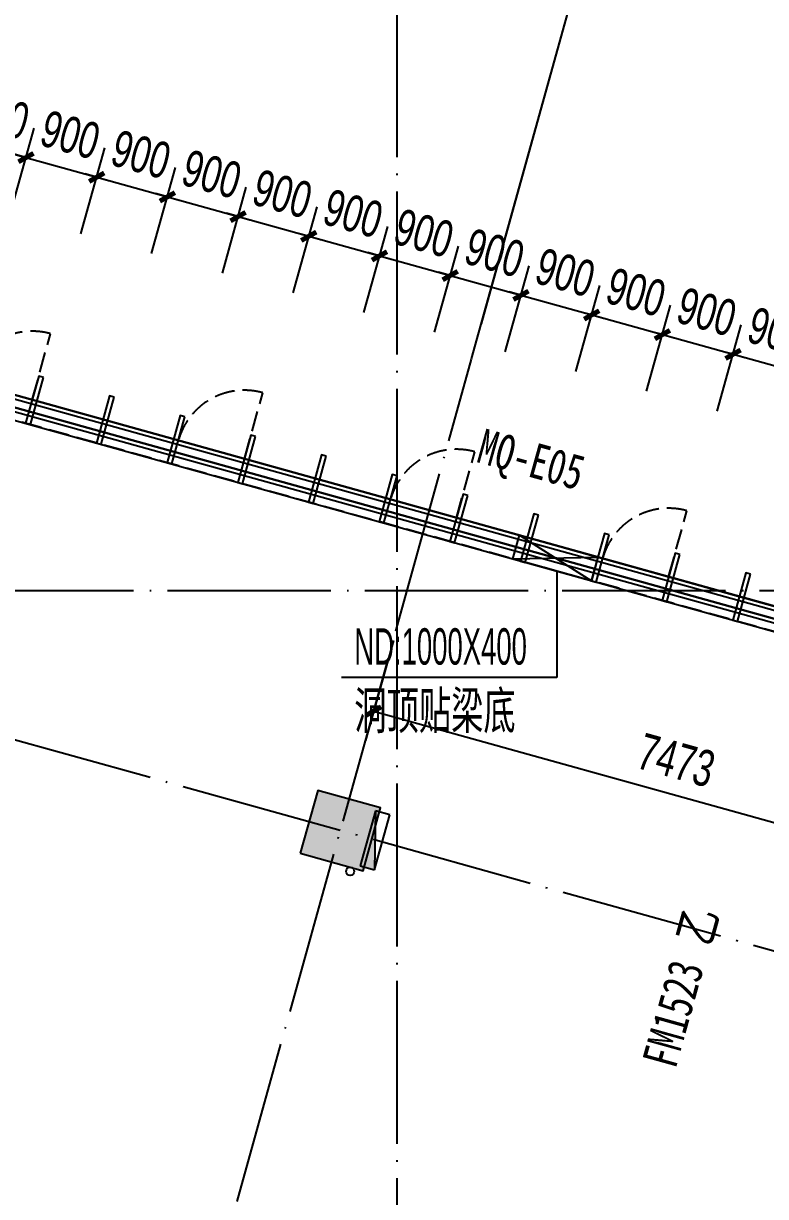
# Model space of a CAD drawing. Extents: x -409435 to 356702, y -107829 to 330904.
# Drawn here: x 105022 to 114122, y 211568 to 225953 of the extents above; entities that cross this region are included whole.
import ezdxf
from ezdxf.xclip import XClip

# ---------------------------------------------------------------- set-up
doc = ezdxf.new("R2010")
doc.units = 0
doc.header["$LTSCALE"] = 1000
doc.header["$MEASUREMENT"] = 0
doc.header["$XCLIPFRAME"] = 0
for name, pattern in [('104-14# 核心筒$0$DOTE', [2.42, 2, -0.2, 0.02, -0.2]), ('14#楼幕墙$0$DASH', [0.35, 0.25, -0.1]), ('X-104 14#平面$0$$0$DASH', [0.35, 0.25, -0.1])]:
    doc.linetypes.add(name, pattern=pattern)
for name, color, linetype in [('01-标注_尺寸', 124, 'Continuous'), ('104-14# 核心筒$0$01-标注_轴线坐标', 132, 'Continuous'), ('104-14# 核心筒$0$A-C_玻璃幕墙', 140, 'Continuous'), ('104-14# 核心筒$0$A_AXIS-轴线', 36, '104-14# 核心筒$0$DOTE'), ('104-14# 核心筒$0$A_STR-砼柱', 51, 'Continuous'), ('14#楼幕墙$0$A-C_玻璃幕墙', 140, 'Continuous'), ('14#楼幕墙$0$A-C_窗', 140, 'Continuous'), ('PUB_HATCH', 8, 'Continuous'), ('X-104 14#平面$0$02-TEXT_门窗', 151, 'Continuous'), ('X-104 14#平面$0$A-C_玻璃幕墙', 140, 'Continuous'), ('X-104 14#平面$0$A-TECH_暖通', 6, 'Continuous'), ('X-104 14#平面$0$A-TECH_水', 3, 'Continuous'), ('X-104 14#平面$0$A-TECH_结构', 21, 'Continuous'), ('X-104 14#平面$0$DOOR_FIRE_TEXT', 7, 'Continuous'), ('建-标注-文本', 254, 'Continuous'), ('建-标注-索引', 75, 'Continuous')]:
    doc.layers.add(name, color=color, linetype=linetype)
doc.layers.add('X-104 14#平面$0$000套内', color=226, linetype='Continuous', lineweight=30, plot=False)
doc.styles.add('104-14# 核心筒$0$_TCH_DIM_T3', font='ros.shx', dxfattribs={"width": 0.705882, "bigfont": 'jd.shx'})
doc.styles.add('_TCH_DIM', font='ros.shx', dxfattribs={"width": 0.8, "height": 2, "bigfont": 'jd.shx'})
doc.styles.add('_TCH_DIM_T3', font='ros.shx', dxfattribs={"width": 0.705882, "bigfont": 'jd.shx'})
doc.styles.add('X-104 14#平面$0$_TCH_WINDOW', font='STXIHEI_0.TTF', dxfattribs={"width": 0.75, "height": 3.5})
doc.dimstyles.new('104-14# 核心筒$0$_TCH_ARCH&&150', dxfattribs={"dimtxt": 446.25, "dimasz": 150, "dimexe": 375, "dimexo": 450, "dimgap": 189.375, "dimtad": 1, "dimdec": 0, "dimzin": 0, "dimdsep": 46, "dimtxsty": '104-14# 核心筒$0$_TCH_DIM_T3', "dimblk": '104-14# 核心筒$0$_ArchTick', "dimcen": 0.09, "dimclrt": 7, "dimazin": 2, "dimtfac": 1, "dimtdec": 0, "dimtix": 1, "dimtmove": 2, "dimatfit": 3, "dimfxl": 0, "dimtolj": 1, "dimtzin": 0, "dimarcsym": 0})
doc.dimstyles.new('_TCH_ARCH&&150', dxfattribs={"dimtxt": 446.25, "dimasz": 150, "dimexe": 375, "dimexo": 450, "dimgap": 189.375, "dimtad": 1, "dimdec": 0, "dimzin": 0, "dimdsep": 46, "dimtxsty": '_TCH_DIM_T3', "dimblk": 'ARCHTICK', "dimcen": 0.09, "dimclrt": 7, "dimazin": 2, "dimtfac": 1, "dimtdec": 0, "dimtix": 1, "dimtmove": 2, "dimatfit": 3, "dimfxl": 0, "dimtolj": 1, "dimtzin": 0, "dimarcsym": 0})

# ---------------------------------------------------------------- blocks, each defined once
blk = doc.blocks.new('14#楼幕墙$0$A$C103B1A8E')
blk.add_lwpolyline([(0, 0), (60, 0), (60, 600), (0, 600)], close=True)
blk = doc.blocks.new('14#楼幕墙$0$A$C140B3602')
at = {"rotation": 163.4518973651107}
for p in [(88685, 40862), (89548, 40605), (90411, 40349), (91274, 40092), (92136, 39836), (92999, 39580), (93862, 39323), (94724, 39067), (95587, 38811), (96450, 38554), (97313, 38298)]:
    blk.add_blockref('14#楼幕墙$0$A$C103B1A8E', p, dxfattribs=at)
blk = doc.blocks.new('14#楼幕墙$0$A$C2CD63A88')
at = {"linetype": '14#楼幕墙$0$DASH'}
blk.add_lwpolyline([(0, 670), (0, -170)], dxfattribs=at)
blk.add_arc((0, 670), 840, 270, 0, dxfattribs=at)
blk = doc.blocks.new('14#楼幕墙')
at = {"layer": '14#楼幕墙$0$A-C_玻璃幕墙'}
for p, q in [((99427, 222925), (120742, 216995)), ((99462, 222863), (120687, 216958)), ((99566, 222679), (120524, 216848)), ((99636, 222556), (120415, 216774))]:
    blk.add_line(p, q, dxfattribs=at)
blk.add_lwpolyline([(120742, 216995), (99427, 222925), (92266, 197155), (62308, 195791), (62738, 196820), (22065, 195795), (17309, 179208), (53491, 179840), (52927, 177185), (83500, 178466), (82418, 175654), (109062, 173768), (119297, 188914), (117563, 189300)], close=True, dxfattribs=at)
at = {"layer": '14#楼幕墙$0$A-C_玻璃幕墙', "rotation": 1.000000000000248}
blk.add_blockref('14#楼幕墙$0$A$C140B3602', (17309, 179208), dxfattribs=at)
at = {"layer": '14#楼幕墙$0$A-C_窗', "rotation": 164.4518973650736}
for p in [(105309, 221984), (107911, 221260), (110512, 220536), (113113, 219813)]:
    blk.add_blockref('14#楼幕墙$0$A$C2CD63A88', p, dxfattribs=at)
blk = doc.blocks.new('_FZH')
blk.add_lwpolyline([(-0.5, -0.5), (0.5, -0.5), (0.5, 0.5), (-0.5, 0.5)], close=True)
at = {"layer": 'PUB_HATCH'}
blk.add_solid([(-0.5, -0.5), (0.5, -0.5), (-0.5, 0.5), (0.5, 0.5)], dxfattribs=at)
blk = doc.blocks.new('104-14# 核心筒$0$_ArchTick')
at = {"color": 0, "linetype": 'ByBlock', "const_width": 0.4}
blk.add_lwpolyline([(-0.5, -0.5), (0.5, 0.5)], dxfattribs=at)
blk = doc.blocks.new('*D2819')
at = {"layer": '104-14# 核心筒$0$01-标注_轴线坐标', "color": 0, "lineweight": -2, "transparency": 16777216}
for p, q in [((101239, 224885), (102545, 229581)), ((102445, 229220), (111844, 226605)), ((110638, 222269), (111944, 226966))]:
    blk.add_line(p, q, dxfattribs=at)
at = {"layer": 'Defpoints', "color": 0, "transparency": 16777216}
for p in [(111844, 226605), (101118, 224451), (110517, 221836)]:
    blk.add_point(p, dxfattribs=at)
at = {"layer": '104-14# 核心筒$0$01-标注_轴线坐标', "color": 0, "lineweight": -2, "transparency": 16777216, "xscale": 150, "yscale": 150, "zscale": 150}
for p, rotation in [((102445, 229220), 164.451897364515), ((111844, 226605), 344.451897364515)]:
    blk.add_blockref('104-14# 核心筒$0$_ArchTick', p, dxfattribs=dict(at, rotation=rotation))
at = {"layer": '104-14# 核心筒$0$01-标注_轴线坐标', "color": 7, "transparency": 16777216, "insert": (107255, 228310), "char_height": 446.2, "attachment_point": 5, "rotation": 344.4519, "style": '104-14# 核心筒$0$_TCH_DIM_T3'}
blk.add_mtext('\\A1;9756', dxfattribs=at)
blk = doc.blocks.new('X-104 14#平面$0$$TwtSys$00000434')
for p, q in [((-0.5, 0.5), (-0.5, -0.5)), ((-0.5, -0.5), (0.5, 0.5)), ((0.5, 0.5), (-0.5, 0.5)), ((0.5, -0.5), (0.5, 0.5)), ((-0.5, -0.5), (0.5, -0.5))]:
    blk.add_line(p, q)
blk.add_solid([(0.5, -0.5), (0.5, 0.5), (-0.5, -0.5)])
blk = doc.blocks.new('X-104 14#平面$0$A$C324F6C76')
at = {"layer": 'X-104 14#平面$0$A-TECH_水'}
blk.add_circle((-6871, 215555), 50, dxfattribs=at)
at = {"layer": 'X-104 14#平面$0$A-TECH_水', "xscale": -700, "yscale": -180, "zscale": 700, "rotation": 74.44999999999585}
blk.add_blockref('X-104 14#平面$0$$TwtSys$00000434', (-6567, 215937), dxfattribs=at)
blk = doc.blocks.new('*U458')
blk.add_lwpolyline([(300, 0), (300, 1000), (0, 1000), (0, 0), (300, 0), (0, 1000), (0, 0), (300, 1000)])
blk = doc.blocks.new('X-104 14#平面$0$sdfjladfiididid')
at = {"layer": 'X-104 14#平面$0$A-TECH_暖通', "xscale": -1, "rotation": 254.4518973650902}
blk.add_blockref('*U458', (111023, 219387), dxfattribs=at)
blk = doc.blocks.new('sjdfadsfiididdi')
at = {"layer": '建-标注-索引'}
for p, q in [((111562, 219237), (111562, 217932)), ((111562, 217932), (108921, 217932))]:
    blk.add_line(p, q, dxfattribs=at)
at = {"layer": '建-标注-文本', "style": '_TCH_DIM'}
for s, height, width, p in [('ND:1000X400', 446.25, 0.564706, (109079, 218090)), ('洞顶贴梁底', 520.9, 0.8, (109079, 217250))]:
    blk.add_text(s, height=height, dxfattribs=dict(at, width=width)).set_placement(p)
blk = doc.blocks.new('_ArchTick')
at = {"color": 0, "linetype": 'ByBlock', "const_width": 0.4}
blk.add_lwpolyline([(-0.5, -0.5), (0.5, 0.5)], dxfattribs=at)
blk = doc.blocks.new('*D1335')
at = {"layer": '01-标注_尺寸', "color": 0, "lineweight": -2, "transparency": 16777216}
for p, q in [((109558, 218387), (109216, 217159)), ((109316, 217520), (116516, 215517)), ((116757, 216384), (116416, 215156))]:
    blk.add_line(p, q, dxfattribs=at)
at = {"layer": 'Defpoints', "color": 0, "transparency": 16777216}
for p in [(109678, 218820), (116878, 216817), (116516, 215517)]:
    blk.add_point(p, dxfattribs=at)
at = {"layer": '01-标注_尺寸', "color": 0, "lineweight": -2, "transparency": 16777216, "xscale": 150, "yscale": 150, "zscale": 150}
for p, rotation in [((109316, 217520), 164.4518973649602), ((116516, 215517), 344.4518973649602)]:
    blk.add_blockref('_ArchTick', p, dxfattribs=dict(at, rotation=rotation))
at = {"layer": '01-标注_尺寸', "color": 7, "transparency": 16777216, "insert": (113027, 216916), "char_height": 446.2, "attachment_point": 5, "rotation": 344.4519, "style": '_TCH_DIM_T3'}
blk.add_mtext('\\A1;7473', dxfattribs=at)
blk = doc.blocks.new('*D1742')
at = {"layer": '01-标注_尺寸', "color": 0, "lineweight": -2, "transparency": 16777216}
for p, q in [((113530, 221200), (113824, 222257)), ((114397, 220959), (114691, 222016)), ((113724, 221896), (113579, 221936)), ((113724, 221896), (114591, 221654)), ((114591, 221654), (114735, 221614))]:
    blk.add_line(p, q, dxfattribs=at)
at = {"layer": 'Defpoints', "color": 0, "transparency": 16777216}
for p in [(114591, 221654), (113410, 220767), (114277, 220526)]:
    blk.add_point(p, dxfattribs=at)
at = {"layer": '01-标注_尺寸', "color": 0, "lineweight": -2, "transparency": 16777216, "xscale": 150, "yscale": 150, "zscale": 150}
for p, rotation in [((113724, 221896), 344.4518973651087), ((114591, 221654), 164.4518973651087)]:
    blk.add_blockref('_ArchTick', p, dxfattribs=dict(at, rotation=rotation))
at = {"layer": '01-标注_尺寸', "color": 7, "transparency": 16777216, "insert": (114268, 222173), "char_height": 446.2, "attachment_point": 5, "rotation": 344.4519, "style": '_TCH_DIM_T3'}
blk.add_mtext('\\A1;900', dxfattribs=at)
blk = doc.blocks.new('*D1743')
at = {"layer": '01-标注_尺寸', "color": 0, "lineweight": -2, "transparency": 16777216}
for p, q in [((112663, 221442), (112957, 222498)), ((113530, 221200), (113824, 222257)), ((112857, 222137), (112712, 222177)), ((112857, 222137), (113724, 221896)), ((113724, 221896), (113868, 221856))]:
    blk.add_line(p, q, dxfattribs=at)
at = {"layer": 'Defpoints', "color": 0, "transparency": 16777216}
for p in [(113724, 221896), (112543, 221008), (113410, 220767)]:
    blk.add_point(p, dxfattribs=at)
at = {"layer": '01-标注_尺寸', "color": 0, "lineweight": -2, "transparency": 16777216, "xscale": 150, "yscale": 150, "zscale": 150}
for p, rotation in [((112857, 222137), 344.4518973651095), ((113724, 221896), 164.4518973651095)]:
    blk.add_blockref('_ArchTick', p, dxfattribs=dict(at, rotation=rotation))
at = {"layer": '01-标注_尺寸', "color": 7, "transparency": 16777216, "insert": (113401, 222414), "char_height": 446.2, "attachment_point": 5, "rotation": 344.4519, "style": '_TCH_DIM_T3'}
blk.add_mtext('\\A1;900', dxfattribs=at)
blk = doc.blocks.new('*D1744')
at = {"layer": '01-标注_尺寸', "color": 0, "lineweight": -2, "transparency": 16777216}
for p, q in [((111796, 221683), (112090, 222739)), ((111990, 222378), (111845, 222418)), ((112663, 221442), (112957, 222498)), ((111990, 222378), (112857, 222137)), ((112857, 222137), (113001, 222097))]:
    blk.add_line(p, q, dxfattribs=at)
at = {"layer": 'Defpoints', "color": 0, "transparency": 16777216}
for p in [(112857, 222137), (111676, 221249), (112543, 221008)]:
    blk.add_point(p, dxfattribs=at)
at = {"layer": '01-标注_尺寸', "color": 0, "lineweight": -2, "transparency": 16777216, "xscale": 150, "yscale": 150, "zscale": 150}
for p, rotation in [((111990, 222378), 344.4518973651095), ((112857, 222137), 164.4518973651095)]:
    blk.add_blockref('_ArchTick', p, dxfattribs=dict(at, rotation=rotation))
at = {"layer": '01-标注_尺寸', "color": 7, "transparency": 16777216, "insert": (112534, 222655), "char_height": 446.2, "attachment_point": 5, "rotation": 344.4519, "style": '_TCH_DIM_T3'}
blk.add_mtext('\\A1;900', dxfattribs=at)
blk = doc.blocks.new('*D1745')
at = {"layer": '01-标注_尺寸', "color": 0, "lineweight": -2, "transparency": 16777216}
for p, q in [((110929, 221924), (111223, 222981)), ((111796, 221683), (112090, 222739)), ((111123, 222619), (110978, 222660)), ((111123, 222619), (111990, 222378)), ((111990, 222378), (112134, 222338))]:
    blk.add_line(p, q, dxfattribs=at)
at = {"layer": 'Defpoints', "color": 0, "transparency": 16777216}
for p in [(111990, 222378), (110808, 221491), (111676, 221249)]:
    blk.add_point(p, dxfattribs=at)
at = {"layer": '01-标注_尺寸', "color": 0, "lineweight": -2, "transparency": 16777216, "xscale": 150, "yscale": 150, "zscale": 150}
for p, rotation in [((111123, 222619), 344.4518973651083), ((111990, 222378), 164.4518973651083)]:
    blk.add_blockref('_ArchTick', p, dxfattribs=dict(at, rotation=rotation))
at = {"layer": '01-标注_尺寸', "color": 7, "transparency": 16777216, "insert": (111667, 222896), "char_height": 446.2, "attachment_point": 5, "rotation": 344.4519, "style": '_TCH_DIM_T3'}
blk.add_mtext('\\A1;900', dxfattribs=at)
blk = doc.blocks.new('*D1746')
at = {"layer": '01-标注_尺寸', "color": 0, "lineweight": -2, "transparency": 16777216}
for p, q in [((110062, 222165), (110356, 223222)), ((110929, 221924), (111223, 222981)), ((110255, 222861), (110111, 222901)), ((110255, 222861), (111123, 222619)), ((111123, 222619), (111267, 222579))]:
    blk.add_line(p, q, dxfattribs=at)
at = {"layer": 'Defpoints', "color": 0, "transparency": 16777216}
for p in [(111123, 222619), (109941, 221732), (110808, 221491)]:
    blk.add_point(p, dxfattribs=at)
at = {"layer": '01-标注_尺寸', "color": 0, "lineweight": -2, "transparency": 16777216, "xscale": 150, "yscale": 150, "zscale": 150}
for p, rotation in [((110255, 222861), 344.4518973651089), ((111123, 222619), 164.4518973651088)]:
    blk.add_blockref('_ArchTick', p, dxfattribs=dict(at, rotation=rotation))
at = {"layer": '01-标注_尺寸', "color": 7, "transparency": 16777216, "insert": (110800, 223137), "char_height": 446.2, "attachment_point": 5, "rotation": 344.4519, "style": '_TCH_DIM_T3'}
blk.add_mtext('\\A1;900', dxfattribs=at)
blk = doc.blocks.new('*D1747')
at = {"layer": '01-标注_尺寸', "color": 0, "lineweight": -2, "transparency": 16777216}
for p, q in [((109195, 222407), (109489, 223463)), ((109388, 223102), (109244, 223142)), ((110062, 222165), (110356, 223222)), ((109388, 223102), (110255, 222861)), ((110255, 222861), (110400, 222820))]:
    blk.add_line(p, q, dxfattribs=at)
at = {"layer": 'Defpoints', "color": 0, "transparency": 16777216}
for p in [(110255, 222861), (109074, 221973), (109941, 221732)]:
    blk.add_point(p, dxfattribs=at)
at = {"layer": '01-标注_尺寸', "color": 0, "lineweight": -2, "transparency": 16777216, "xscale": 150, "yscale": 150, "zscale": 150}
for p, rotation in [((109388, 223102), 344.4518973651097), ((110255, 222861), 164.4518973651097)]:
    blk.add_blockref('_ArchTick', p, dxfattribs=dict(at, rotation=rotation))
at = {"layer": '01-标注_尺寸', "color": 7, "transparency": 16777216, "insert": (109933, 223379), "char_height": 446.2, "attachment_point": 5, "rotation": 344.4519, "style": '_TCH_DIM_T3'}
blk.add_mtext('\\A1;900', dxfattribs=at)
blk = doc.blocks.new('*D1748')
at = {"layer": '01-标注_尺寸', "color": 0, "lineweight": -2, "transparency": 16777216}
for p, q in [((108328, 222648), (108622, 223704)), ((109195, 222407), (109489, 223463)), ((108521, 223343), (108377, 223383)), ((108521, 223343), (109388, 223102)), ((109388, 223102), (109533, 223062))]:
    blk.add_line(p, q, dxfattribs=at)
at = {"layer": 'Defpoints', "color": 0, "transparency": 16777216}
for p in [(109388, 223102), (108207, 222214), (109074, 221973)]:
    blk.add_point(p, dxfattribs=at)
at = {"layer": '01-标注_尺寸', "color": 0, "lineweight": -2, "transparency": 16777216, "xscale": 150, "yscale": 150, "zscale": 150}
for p, rotation in [((108521, 223343), 344.4518973651099), ((109388, 223102), 164.4518973651099)]:
    blk.add_blockref('_ArchTick', p, dxfattribs=dict(at, rotation=rotation))
at = {"layer": '01-标注_尺寸', "color": 7, "transparency": 16777216, "insert": (109065, 223620), "char_height": 446.2, "attachment_point": 5, "rotation": 344.4519, "style": '_TCH_DIM_T3'}
blk.add_mtext('\\A1;900', dxfattribs=at)
blk = doc.blocks.new('*D1749')
at = {"layer": '01-标注_尺寸', "color": 0, "lineweight": -2, "transparency": 16777216}
for p, q in [((107461, 222889), (107755, 223946)), ((108328, 222648), (108622, 223704)), ((107654, 223584), (107510, 223625)), ((107654, 223584), (108521, 223343)), ((108521, 223343), (108666, 223303))]:
    blk.add_line(p, q, dxfattribs=at)
at = {"layer": 'Defpoints', "color": 0, "transparency": 16777216}
for p in [(108521, 223343), (107340, 222456), (108207, 222214)]:
    blk.add_point(p, dxfattribs=at)
at = {"layer": '01-标注_尺寸', "color": 0, "lineweight": -2, "transparency": 16777216, "xscale": 150, "yscale": 150, "zscale": 150}
for p, rotation in [((107654, 223584), 344.4518973651092), ((108521, 223343), 164.4518973651092)]:
    blk.add_blockref('_ArchTick', p, dxfattribs=dict(at, rotation=rotation))
at = {"layer": '01-标注_尺寸', "color": 7, "transparency": 16777216, "insert": (108198, 223861), "char_height": 446.2, "attachment_point": 5, "rotation": 344.4519, "style": '_TCH_DIM_T3'}
blk.add_mtext('\\A1;900', dxfattribs=at)
blk = doc.blocks.new('*D1750')
at = {"layer": '01-标注_尺寸', "color": 0, "lineweight": -2, "transparency": 16777216}
for p, q in [((106594, 223130), (106888, 224187)), ((106787, 223826), (106643, 223866)), ((107461, 222889), (107755, 223946)), ((106787, 223826), (107654, 223584)), ((107654, 223584), (107799, 223544))]:
    blk.add_line(p, q, dxfattribs=at)
at = {"layer": 'Defpoints', "color": 0, "transparency": 16777216}
for p in [(107654, 223584), (106473, 222697), (107340, 222456)]:
    blk.add_point(p, dxfattribs=at)
at = {"layer": '01-标注_尺寸', "color": 0, "lineweight": -2, "transparency": 16777216, "xscale": 150, "yscale": 150, "zscale": 150}
for p, rotation in [((106787, 223826), 344.4518973651084), ((107654, 223584), 164.4518973651083)]:
    blk.add_blockref('_ArchTick', p, dxfattribs=dict(at, rotation=rotation))
at = {"layer": '01-标注_尺寸', "color": 7, "transparency": 16777216, "insert": (107331, 224102), "char_height": 446.2, "attachment_point": 5, "rotation": 344.4519, "style": '_TCH_DIM_T3'}
blk.add_mtext('\\A1;900', dxfattribs=at)
blk = doc.blocks.new('*D1751')
at = {"layer": '01-标注_尺寸', "color": 0, "lineweight": -2, "transparency": 16777216}
for p, q in [((105727, 223372), (106021, 224428)), ((106594, 223130), (106888, 224187)), ((105920, 224067), (105776, 224107)), ((105920, 224067), (106787, 223826)), ((106787, 223826), (106932, 223785))]:
    blk.add_line(p, q, dxfattribs=at)
at = {"layer": 'Defpoints', "color": 0, "transparency": 16777216}
for p in [(106787, 223826), (105606, 222938), (106473, 222697)]:
    blk.add_point(p, dxfattribs=at)
at = {"layer": '01-标注_尺寸', "color": 0, "lineweight": -2, "transparency": 16777216, "xscale": 150, "yscale": 150, "zscale": 150}
for p, rotation in [((105920, 224067), 344.4518973651092), ((106787, 223826), 164.4518973651093)]:
    blk.add_blockref('_ArchTick', p, dxfattribs=dict(at, rotation=rotation))
at = {"layer": '01-标注_尺寸', "color": 7, "transparency": 16777216, "insert": (106464, 224344), "char_height": 446.2, "attachment_point": 5, "rotation": 344.4519, "style": '_TCH_DIM_T3'}
blk.add_mtext('\\A1;900', dxfattribs=at)
blk = doc.blocks.new('*D1752')
at = {"layer": '01-标注_尺寸', "color": 0, "lineweight": -2, "transparency": 16777216}
for p, q in [((104860, 223613), (105154, 224669)), ((105727, 223372), (106021, 224428)), ((105053, 224308), (104909, 224348)), ((105053, 224308), (105920, 224067)), ((105920, 224067), (106065, 224027))]:
    blk.add_line(p, q, dxfattribs=at)
at = {"layer": 'Defpoints', "color": 0, "transparency": 16777216}
for p in [(105920, 224067), (104739, 223179), (105606, 222938)]:
    blk.add_point(p, dxfattribs=at)
at = {"layer": '01-标注_尺寸', "color": 0, "lineweight": -2, "transparency": 16777216, "xscale": 150, "yscale": 150, "zscale": 150}
for p, rotation in [((105053, 224308), 344.4518973651092), ((105920, 224067), 164.4518973651092)]:
    blk.add_blockref('_ArchTick', p, dxfattribs=dict(at, rotation=rotation))
at = {"layer": '01-标注_尺寸', "color": 7, "transparency": 16777216, "insert": (105597, 224585), "char_height": 446.2, "attachment_point": 5, "rotation": 344.4519, "style": '_TCH_DIM_T3'}
blk.add_mtext('\\A1;900', dxfattribs=at)
blk = doc.blocks.new('*D1753')
at = {"layer": '01-标注_尺寸', "color": 0, "lineweight": -2, "transparency": 16777216}
for p, q in [((103993, 223854), (104287, 224911)), ((104186, 224549), (104042, 224590)), ((104186, 224549), (105053, 224308)), ((104860, 223613), (105154, 224669)), ((105053, 224308), (105198, 224268))]:
    blk.add_line(p, q, dxfattribs=at)
at = {"layer": 'Defpoints', "color": 0, "transparency": 16777216}
for p in [(105053, 224308), (103872, 223421), (104739, 223179)]:
    blk.add_point(p, dxfattribs=at)
at = {"layer": '01-标注_尺寸', "color": 0, "lineweight": -2, "transparency": 16777216, "xscale": 150, "yscale": 150, "zscale": 150}
for p, rotation in [((104186, 224549), 344.4518973651087), ((105053, 224308), 164.4518973651087)]:
    blk.add_blockref('_ArchTick', p, dxfattribs=dict(at, rotation=rotation))
at = {"layer": '01-标注_尺寸', "color": 7, "transparency": 16777216, "insert": (104730, 224826), "char_height": 446.2, "attachment_point": 5, "rotation": 344.4519, "style": '_TCH_DIM_T3'}
blk.add_mtext('\\A1;900', dxfattribs=at)
blk = doc.blocks.new('104-14# 核心筒')
at = {"layer": '104-14# 核心筒$0$01-标注_轴线坐标'}
blk.add_line((110517.7, 221838.1), (112126, 227618.5), dxfattribs=at)
at = {"layer": '104-14# 核心筒$0$A-C_玻璃幕墙'}
blk.add_lwpolyline([(82417.6, 175653.6), (83499.8, 178465.9), (52926.6, 177184.7), (53491, 179839.8), (17309.3, 179208.2), (22065.4, 195794.6), (62738.3, 196820), (62307.5, 195791.2), (92265.6, 197155.1), (99426.9, 222925), (120741.8, 216994.6), (117562.9, 189300.5), (119297.3, 188914.5), (109062.3, 173767.9), (82417.6, 175653.6)], dxfattribs=at)
at = {"layer": '104-14# 核心筒$0$A_AXIS-轴线'}
for p, q in [((109600, 228733.6), (109600, 169654.9)), ((104400, 199850), (110517.1, 221836)), ((-9370.1, 219000), (120259.9, 219000)), ((115900, 214110.4), (99509.6, 218670.7))]:
    blk.add_line(p, q, dxfattribs=at)
at = {"layer": '104-14# 核心筒$0$A_STR-砼柱', "xscale": 800.0000000000051, "yscale": 800.0000000000051, "zscale": 800.0000000000051, "rotation": 344.4518973650906}
blk.add_blockref('_FZH', (108908.8, 216055.5), dxfattribs=at)
at = {"layer": '104-14# 核心筒$0$01-标注_轴线坐标'}
dim = blk.add_aligned_dim(p1=(101117.9, 224451.1), p2=(110517.1, 221836), distance=4950, dimstyle='104-14# 核心筒$0$_TCH_ARCH&&150', dxfattribs=at)
dim.commit()
dim.dimension.update_dxf_attribs({"geometry": '*D2819', "text_midpoint": (107254.9, 228309.8)})
blk = doc.blocks.new('X-104 14#平面')
at = {"layer": 'X-104 14#平面$0$000套内'}
blk.add_lwpolyline([(115950, 189400), (115950, 189200), (117249.4, 189200), (117398.5, 189183.4), (120578.2, 216884.4), (99531.2, 222740.3), (92350, 196898.5), (92350, 194099.9), (95650, 194099.9), (95650, 199600), (104650, 199600), (104650, 200600), (107550, 200600), (107550, 201000), (115950, 201000)], close=True, dxfattribs=at)
at = {"layer": 'X-104 14#平面$0$A-C_玻璃幕墙'}
blk.add_lwpolyline([(82417.6, 175653.6), (83499.8, 178465.9), (52926.6, 177184.7), (53491, 179839.8), (17309.3, 179208.2), (22065.4, 195794.6), (62738.3, 196820), (62307.5, 195791.2), (92265.6, 197155.1), (99426.9, 222925), (120741.8, 216994.6), (117562.9, 189300.5), (119297.3, 188914.5), (109062.3, 173767.9), (82417.6, 175653.6)], dxfattribs=at)
at = {"layer": 'X-104 14#平面$0$A-TECH_结构', "linetype": 'X-104 14#平面$0$$0$DASH'}
blk.add_lwpolyline([(108910.7, 174079.4), (118802, 188717.3), (117234.1, 189066.3), (120414.6, 216774.3), (99635.6, 222555.6), (95312.9, 207000.2), (89162.1, 208711.5), (77269.5, 199400), (8635.1, 199400), (5919.8, 186625.4), (-2502.5, 188415.7), (-5635.8, 173674.9), (40532.1, 175690.6), (40199.6, 173602.3), (83848.5, 175853.1)], close=True, dxfattribs=at)
ref = blk.add_blockref('104-14# 核心筒', (0, 0))
XClip(ref).set_block_clipping_path([(-38664.3623821461, -25500), (139216.5485069363, 330900)])
for name, p in [('X-104 14#平面$0$A$C324F6C76', (115900, 0)), ('14#楼幕墙', (0, 0)), ('X-104 14#平面$0$sdfjladfiididid', (0, 0))]:
    blk.add_blockref(name, p)
at = {"layer": 'X-104 14#平面$0$02-TEXT_门窗', "style": 'X-104 14#平面$0$_TCH_WINDOW', "width": 0.75}
blk.add_text('MQ-E05', height=428.14, rotation=344.4519, dxfattribs=at).set_placement((110561.1, 220578))
at = {"layer": 'X-104 14#平面$0$DOOR_FIRE_TEXT', "style": 'X-104 14#平面$0$_TCH_WINDOW', "width": 0.75}
for s, height, p in [('乙', 428.1, (113435, 214620.1)), ('FM1523', 428.14, (113017.9, 213121))]:
    blk.add_text(s, height=height, rotation=74.4519, dxfattribs=at).set_placement(p)

msp = doc.modelspace()

# ---------------------------------------------------------------- block references
for name in ['X-104 14#平面', 'sjdfadsfiididdi']:
    msp.add_blockref(name, (0, 0))

# ---------------------------------------------------------------- dimensions: what is measured, and where the dimension line sits
at = {"layer": '01-标注_尺寸'}
for p1, p2, picture, middle in [((103871.9, 223420.5), (104739, 223179.3), '*D1753', (104730.1, 224826.2)), ((104739, 223179.3), (105606.1, 222938), '*D1752', (105597.2, 224584.9)), ((105606.1, 222938), (106473.1, 222696.8), '*D1751', (106464.3, 224343.7)), ((106473.1, 222696.8), (107340.2, 222455.5), '*D1750', (107331.3, 224102.5)), ((107340.2, 222455.5), (108207.3, 222214.3), '*D1749', (108198.4, 223861.2)), ((108207.3, 222214.3), (109074.3, 221973.1), '*D1748', (109065.5, 223620)), ((109074.3, 221973.1), (109941.4, 221731.8), '*D1747', (109932.5, 223378.7)), ((109941.4, 221731.8), (110808.5, 221490.6), '*D1746', (110799.6, 223137.5)), ((110808.5, 221490.6), (111675.5, 221249.3), '*D1745', (111666.6, 222896.2)), ((111675.5, 221249.3), (112542.6, 221008.1), '*D1744', (112533.7, 222655)), ((112542.6, 221008.1), (113409.6, 220766.8), '*D1743', (113400.8, 222413.8)), ((113409.6, 220766.8), (114276.7, 220525.6), '*D1742', (114267.8, 222172.5))]:
    dim = msp.add_aligned_dim(p1=p1, p2=p2, distance=1171.8, dimstyle='_TCH_ARCH&&150', dxfattribs=at)
    dim.commit()
    dim.dimension.update_dxf_attribs({"geometry": picture, "text_midpoint": middle})
dim = msp.add_linear_dim(base=(116516.2, 215517.1), p1=(109678.1, 218820.5), p2=(116877.9, 216817.3), angle=344.4519, dimstyle='_TCH_ARCH&&150', override={"dimgap": 0}, dxfattribs=at)
dim.commit()
dim.dimension.update_dxf_attribs({"geometry": '*D1335', "text_midpoint": (113026.8, 216916.1), "dimtype": 161, "text_rotation": 344.4519})

doc.saveas('drawing.dxf')
